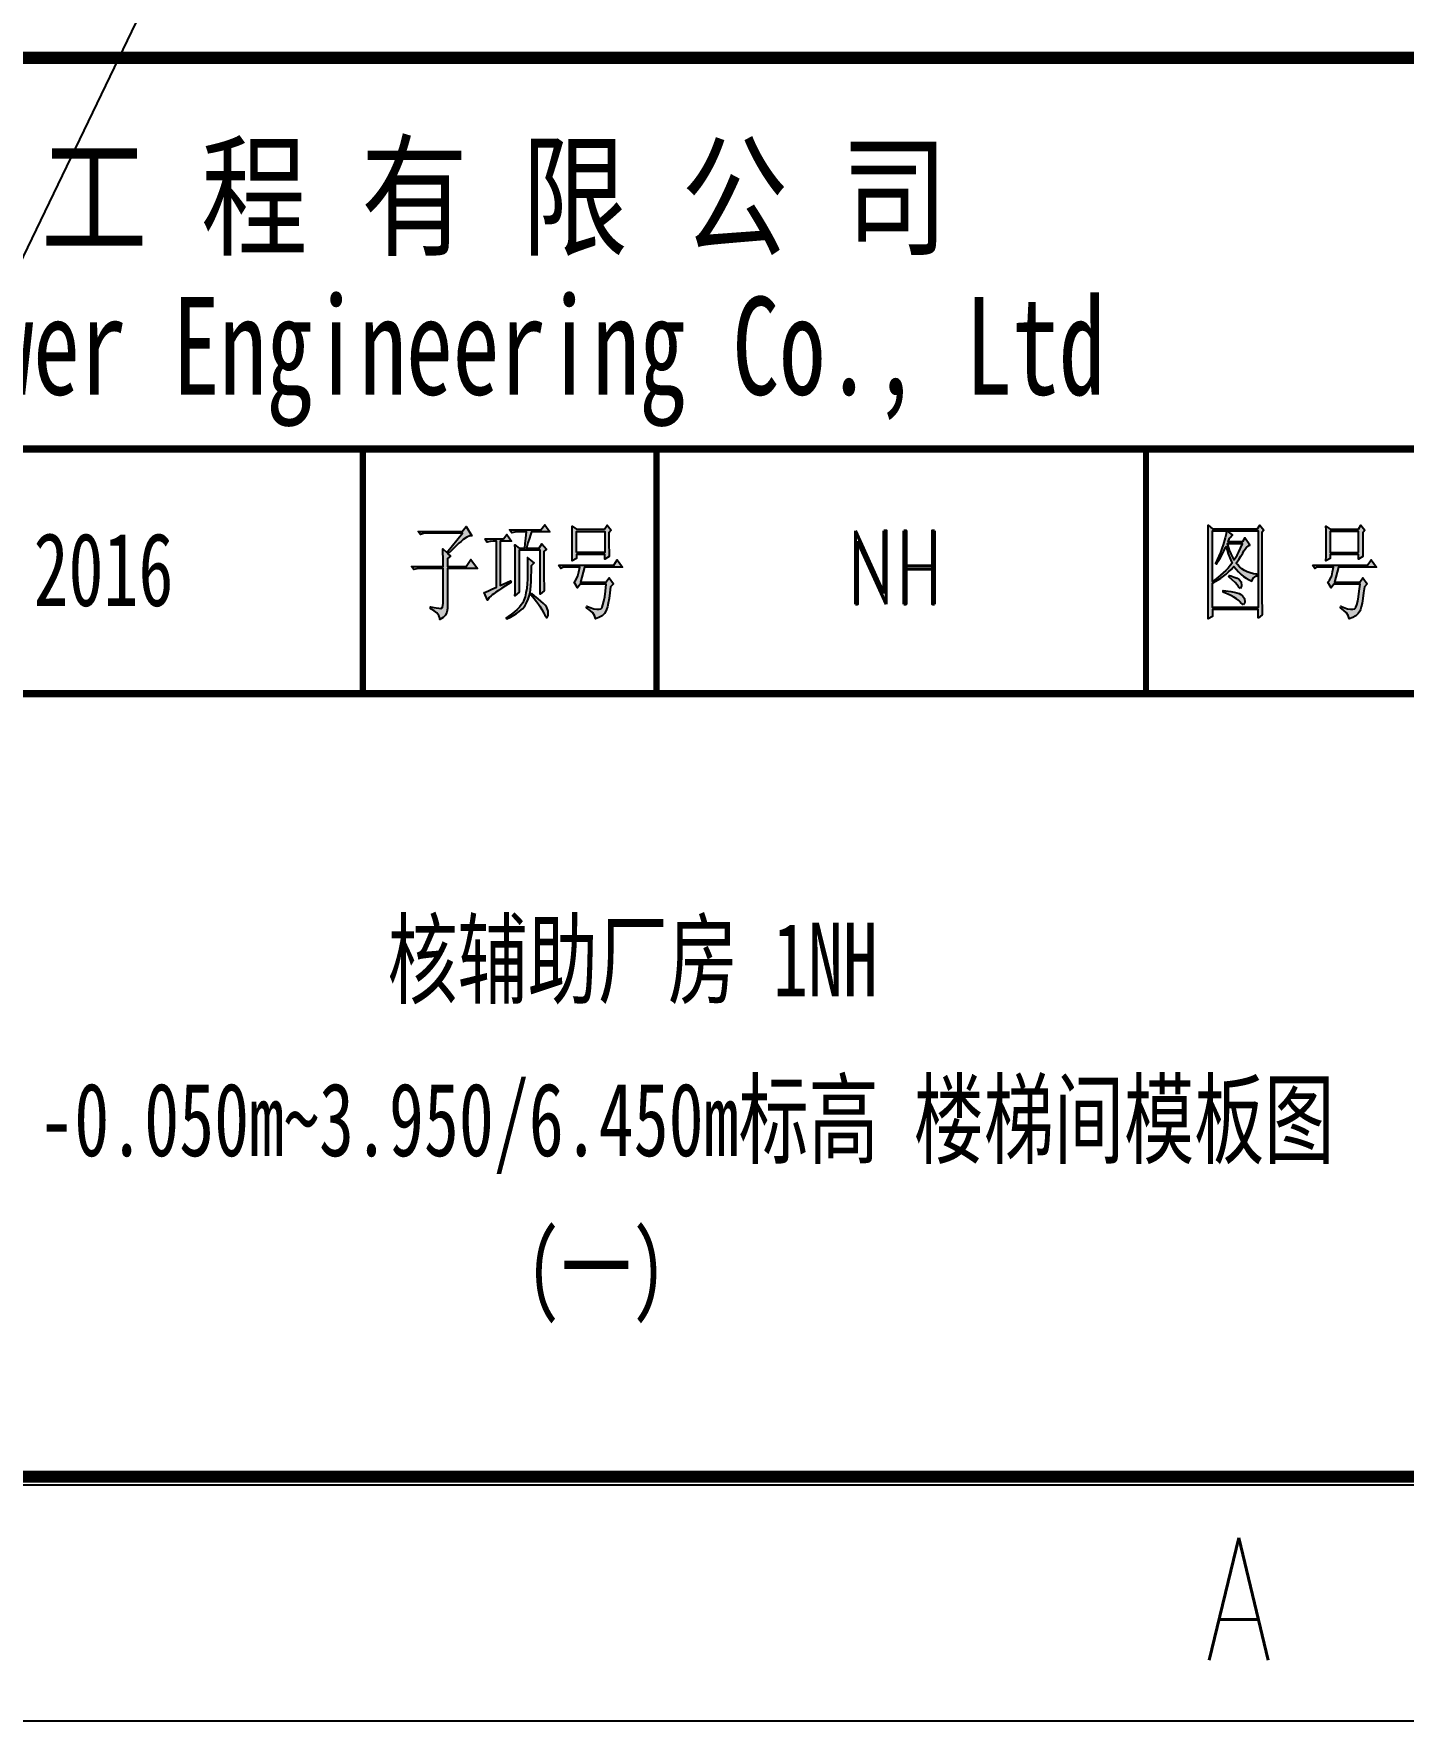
# Model space of a CAD drawing. Extents: x -383207 to 558143, y -95136 to 11777.
# Drawn here: x 506967 to 509764, y -90676 to -87227 of the extents above; entities that cross this region are included whole.
import ezdxf
from ezdxf.enums import TextEntityAlignment as Align

# ---------------------------------------------------------------- set-up
doc = ezdxf.new("R2010")
doc.units = 0
doc.linetypes.add('CONTINOUS', pattern=[0])
doc.layers.get('0').update_dxf_attribs({"linetype": 'CONTINUOUS'})
for name, color, linetype in [('1', 7, 'CONTINUOUS'), ('TK', 4, 'CONTINUOUS'), ('图框', 4, 'CONTINOUS')]:
    doc.layers.add(name, color=color, linetype=linetype)
doc.styles.add('HZ', font='TXT.shx', dxfattribs={"width": 0.7, "bigfont": 'hz.shx'})
doc.styles.add('romand', font='romand.shx', dxfattribs={"width": 0.7, "height": 200, "bigfont": 'OCHINESE.shx'})
doc.styles.add('宋体', font='', dxfattribs={"width": 0.7})
doc.styles.get('宋体').set_extended_font_data('SimSun')

msp = doc.modelspace()

# ---------------------------------------------------------------- hatches: boundary and pattern name
at = {"layer": '1'}
h = msp.add_hatch(color=2, dxfattribs=at)
h.paths.add_polyline_path([(507811.6, -88402.1), (507811.6, -88320), (507872.8, -88320), (507859.3, -88301.8), (507850.1, -88316), (507811.6, -88316), (507811.6, -88300.1), (507818, -88295.1), (507812.8, -88290.1), (507819, -88284), (507824.7, -88278.5), (507830.1, -88273.3), (507835.1, -88268.8), (507839.9, -88264.8), (507844.1, -88261), (507851.5, -88256), (507857.4, -88253.6), (507861.7, -88253.4), (507850.1, -88234.2), (507841.8, -88244.4), (507752.1, -88244.4), (507756.9, -88251), (507762.6, -88249.1), (507768.5, -88248.4), (507842.5, -88248.4), (507810.5, -88287.5), (507802.2, -88280.2), (507802.9, -88306.5), (507802.9, -88316), (507738.6, -88316), (507743.3, -88322.6), (507749.3, -88320.7), (507755, -88320), (507802.9, -88320), (507802.9, -88390.9), (507801.4, -88399.7), (507798.1, -88401.8), (507794.1, -88401.4), (507788.4, -88400.7), (507780.8, -88399.2), (507777.3, -88398.5), (507777.3, -88402.6), (507784.6, -88406.6), (507790.3, -88411.1), (507794.1, -88416.3), (507796.2, -88421.8), (507796.5, -88424.4), (507802.9, -88420.6), (507807.6, -88415.6), (507810.5, -88409.4)])
h.paths.add_polyline_path([(507958, -88282.6), (508000.9, -88282.6), (508000.9, -88372.7), (508009.2, -88366), (508009, -88356.8), (508008.5, -88339.2), (508008.5, -88285.9), (508013.9, -88280.9), (508004.5, -88270.2), (507999.2, -88278.5), (507972.9, -88278.5), (507976.2, -88267.6), (507979.1, -88258.6), (507981.4, -88251.2), (507983.3, -88245.6), (507983.6, -88245.1), (508020.8, -88245.1), (508010.4, -88230.9), (508002.8, -88241), (507938.5, -88241), (507943.3, -88247.7), (507949.2, -88245.8), (507954.9, -88245.1), (507972.9, -88245.1), (507972.4, -88251.2), (507971.7, -88259.3), (507970.5, -88269.3), (507969.6, -88278.5), (507958.4, -88278.5), (507949.7, -88271.9), (507949.9, -88280.2), (507950.1, -88288.7), (507950.1, -88306.5), (507950.4, -88315.8), (507950.4, -88335), (507950.1, -88344.7), (507950.1, -88353.7), (507949.9, -88362.2), (507949.9, -88370.3), (507949.7, -88376), (507958, -88368.4)])
h.paths.add_polyline_path([(507930.2, -88355.8), (507939, -88350.1), (507941.6, -88348.5), (507940.4, -88345.2), (507919.3, -88355.1), (507919.3, -88264.3), (507942.8, -88264.3), (507933.3, -88251), (507926.4, -88260), (507888.5, -88260), (507893.2, -88266.7), (507898.9, -88264.8), (507904.8, -88264.3), (507911.7, -88264.3), (507911.7, -88358.4), (507902.7, -88362.7), (507895.8, -88365.8), (507890.6, -88367.9), (507887.3, -88369.1), (507886.8, -88369.4), (507893.7, -88385), (507896.8, -88379.8), (507900.8, -88376), (507902.9, -88374.3), (507906.3, -88372), (507910.5, -88368.9), (507916, -88365.1), (507922.6, -88360.8)])
h.paths.add_polyline_path([(507979.6, -88375), (507980.5, -88369.8), (507981.4, -88363.2), (507982.2, -88355.6), (507982.9, -88346.6), (507983.1, -88336.6), (507983.3, -88325.7), (507983.6, -88314.3), (507988.8, -88308.4), (507975.3, -88297.5), (507975.5, -88307), (507975.5, -88325), (507975, -88342.6), (507974.8, -88350.9), (507973.9, -88361), (507972.2, -88370.1), (507970.3, -88378.1), (507967.7, -88385.2), (507965.6, -88390.2), (507962.5, -88394.7), (507958.9, -88399.2), (507954.4, -88404), (507949, -88408.7), (507942.8, -88413.5), (507935.9, -88418.2), (507931.6, -88421.1), (507933.3, -88423.4), (507940.7, -88419.6), (507947.1, -88415.8), (507952.8, -88412), (507958, -88408.5), (507962.5, -88404.7), (507964.8, -88402.6), (507969.6, -88397.1), (507973.4, -88390.7), (507976.7, -88383.3)])
h.paths.add_polyline_path([(508002.8, -88387.1), (507996.9, -88382.2), (507989.5, -88376.2), (507984.1, -88371.7), (507982.9, -88374.3), (507988.6, -88381.7), (507993.5, -88388.1), (507997.6, -88393.5), (508000.4, -88397.6), (508004.7, -88404.4), (508008.5, -88411.3), (508010.9, -88415.8), (508014.6, -88421.1), (508017.3, -88416.1), (508017.5, -88407.5), (508014.9, -88400.2), (508013.9, -88398.5), (508011.3, -88395.4), (508007.8, -88391.6)])
h.paths.add_polyline_path([(508141.5, -88275.9), (508141.5, -88247.7), (508146, -88241.8), (508138, -88231.8), (508132.8, -88240.1), (508075.1, -88240.1), (508066.3, -88233.5), (508066.6, -88242), (508066.8, -88250.8), (508066.8, -88286.8), (508066.6, -88295.6), (508066.3, -88303.9), (508066.3, -88304.4), (508075.1, -88300.1), (508075.1, -88291.8), (508133.2, -88291.8), (508133.2, -88301), (508142, -88295.8), (508141.8, -88291.1), (508141.8, -88284.4)])
h.paths.add_polyline_path([(508075.1, -88244.4), (508133.2, -88244.4), (508133.2, -88287.5), (508075.1, -88287.5)], flags=16)
h.paths.add_polyline_path([(508092, -88317.7), (508169.5, -88317.7), (508158.8, -88302.7), (508151.5, -88313.4), (508038.8, -88313.4), (508043.6, -88320), (508048.8, -88317.7), (508082, -88317.7), (508080.1, -88327.1), (508078.2, -88335.2), (508077.3, -88337.6), (508073.5, -88344.9), (508070.4, -88348.5), (508077.3, -88360.1), (508082.7, -88352.5), (508136.3, -88352.5), (508134.7, -88366.5), (508133, -88378.1), (508131.3, -88387.4), (508129.4, -88394.7), (508127.5, -88399.5), (508125.6, -88402.3), (508125.2, -88402.6), (508121.6, -88403.7), (508116.6, -88403.7), (508110.7, -88402.6), (508103.1, -88400.2), (508096.7, -88397.6), (508096, -88400.9), (508103.1, -88405.9), (508108.6, -88411.1), (508112.1, -88416.5), (508114, -88422.2), (508114, -88423.4), (508121.1, -88420.6), (508126.4, -88417.7), (508127.5, -88416.8), (508132.3, -88412.3), (508135.6, -88407.5), (508137, -88404.2), (508138.4, -88398.8), (508140.1, -88391.4), (508141.8, -88381.7), (508143.4, -88370.1), (508145.1, -88357.5), (508150.8, -88351.8), (508142, -88339.2), (508135.6, -88348.5), (508083.7, -88348.5)])
h = msp.add_hatch(color=2, dxfattribs=at)
h.paths.add_polyline_path([(509475.8, -88388.8), (509475.8, -88246.7), (509479.3, -88241.8), (509471.3, -88231.8), (509466.5, -88239.4), (509375, -88239.4), (509365.7, -88231.8), (509366, -88241.3), (509366.2, -88250.3), (509366.2, -88407.3), (509366, -88416.1), (509365.7, -88423.4), (509374.5, -88418.4), (509374.5, -88404.2), (509467.7, -88404.2), (509467.7, -88421.8), (509476.5, -88415.1), (509476, -88406.8), (509476, -88398)])
h.paths.add_polyline_path([(509374.5, -88350.1), (509380.4, -88347.1), (509386.1, -88343.7), (509391.8, -88340.2), (509397.3, -88336.1), (509402.5, -88331.9), (509407.7, -88327.1), (509412.9, -88322.2), (509417.9, -88316.9), (509418.6, -88316), (509423.4, -88321.9), (509428.1, -88327.4), (509433.1, -88332.4), (509438.3, -88336.6), (509443.8, -88340.4), (509449.7, -88343.5), (509454.9, -88345.9), (509457.5, -88340.2), (509463, -88336.1), (509465.3, -88335.2), (509465.3, -88331.9), (509458.2, -88330.9), (509451.8, -88329.5), (509445.7, -88327.4), (509440, -88324.5), (509434.7, -88321.2), (509430, -88316.9), (509425.5, -88312.2), (509423.4, -88309.3), (509428.3, -88301.8), (509432.6, -88294.9), (509436.4, -88288.7), (509439, -88284.2), (509443.8, -88277.8), (509448.7, -88273.5), (509450.9, -88272.6), (509440.9, -88257.6), (509435.7, -88265.9), (509406.5, -88265.9), (509409.8, -88258.6), (509411, -88256.7), (509415.8, -88251.7), (509404.6, -88243.4), (509467.7, -88243.4), (509467.7, -88400.2), (509374.5, -88400.2)], flags=16)
h.paths.add_polyline_path([(509396.6, -88368.4), (509396.6, -88365.1), (509412.2, -88367.5), (509418.9, -88368.9), (509424.3, -88370.3), (509429.1, -88371.7), (509432.6, -88373.4), (509435.9, -88376), (509440, -88381.9), (509440.9, -88389.3), (509440.4, -88392.1), (509437.8, -88394.7), (509432.6, -88390.2), (509431.7, -88388.8), (509428.3, -88385.7), (509423.8, -88382.4), (509418.4, -88379.1), (509412.2, -88375.5), (509404.9, -88372)], flags=0)
h.paths.add_polyline_path([(509374.5, -88346.8), (509374.5, -88243.4), (509403.4, -88243.4), (509402.7, -88249.6), (509400.8, -88257.6), (509398, -88267.4), (509396.6, -88271.9), (509394, -88279.7), (509390.9, -88287.5), (509387.8, -88295.1), (509384.5, -88302.7), (509380.9, -88310.1), (509382.6, -88311.7), (509386.6, -88305.6), (509390.6, -88298.9), (509394.4, -88292), (509398.2, -88284.7), (509401.5, -88277.1), (509402.5, -88275.2), (509404.4, -88282.8), (509407, -88290.6), (509410.1, -88298.4), (509413.4, -88306.5), (509414.6, -88309.3), (509410.8, -88314.3), (509406.5, -88319.3), (509401.8, -88324.3), (509396.8, -88329.3), (509391.3, -88334), (509385.7, -88338.5), (509379.5, -88343.3)], flags=16)
h.paths.add_polyline_path([(509408.2, -88337.6), (509408.9, -88334.3), (509412.2, -88335.2), (509419.3, -88337.8), (509425, -88340.2), (509429.3, -88342.6), (509433.3, -88347.8), (509433.8, -88355.8), (509431.9, -88361.3), (509428.1, -88357.5), (509425, -88353.7), (509420.8, -88349), (509415.1, -88343.7)], flags=0)
h.paths.add_polyline_path([(509418.6, -88302.7), (509415.5, -88297.3), (509412.2, -88290.6), (509409.1, -88282.8), (509405.8, -88273.5), (509404.6, -88270.2), (509435.7, -88270.2), (509432.1, -88278.5), (509428.3, -88286.1), (509424.8, -88293), (509421, -88299.4)], flags=16)
h.paths.add_polyline_path([(509681.6, -88275.9), (509681.6, -88247.7), (509686.1, -88241.8), (509678.1, -88231.8), (509672.9, -88240.1), (509615.2, -88240.1), (509606.4, -88233.5), (509606.7, -88242), (509606.9, -88250.8), (509606.9, -88286.8), (509606.7, -88295.6), (509606.4, -88303.9), (509606.4, -88304.4), (509615.2, -88300.1), (509615.2, -88291.8), (509673.3, -88291.8), (509673.3, -88301), (509682.1, -88295.8), (509681.9, -88291.1), (509681.9, -88284.4)])
h.paths.add_polyline_path([(509615.2, -88244.4), (509673.3, -88244.4), (509673.3, -88287.5), (509615.2, -88287.5)], flags=16)
h.paths.add_polyline_path([(509632.1, -88317.7), (509709.6, -88317.7), (509699.2, -88302.7), (509691.6, -88313.4), (509578.9, -88313.4), (509583.7, -88320), (509588.9, -88317.7), (509622.1, -88317.7), (509620.2, -88327.1), (509618.3, -88335.2), (509617.4, -88337.6), (509613.6, -88344.9), (509610.5, -88348.5), (509617.4, -88360.1), (509622.8, -88352.5), (509676.4, -88352.5), (509674.7, -88366.5), (509673.1, -88378.1), (509671.4, -88387.4), (509669.5, -88394.7), (509667.6, -88399.5), (509665.7, -88402.4), (509661.7, -88403.7), (509656.7, -88403.7), (509650.8, -88402.6), (509643.2, -88400.2), (509636.8, -88397.6), (509636.1, -88400.9), (509643.2, -88405.9), (509648.7, -88411.1), (509652.2, -88416.5), (509654.1, -88422.2), (509654.1, -88423.4), (509661.2, -88420.6), (509666.4, -88417.7), (509667.6, -88416.8), (509672.4, -88412.3), (509675.7, -88407.5), (509677.1, -88404.2), (509678.5, -88398.8), (509680.2, -88391.4), (509681.9, -88381.7), (509683.5, -88370.1), (509685.2, -88357.5), (509690.9, -88351.8), (509682.1, -88339.2), (509675.7, -88348.5), (509624, -88348.5)])

# ---------------------------------------------------------------- linework, layer by layer
at = {"elevation": 0}
msp.add_lwpolyline([(470396.9, -60976.4), (512446.9, -60976.4), (512446.9, -90676.4), (470396.9, -90676.4)], close=True, dxfattribs=at)
msp.add_lwpolyline([(508620.5, -84202.5), (506803, -80428.4), (502719, -79496.2), (499443.9, -82108), (499443.9, -86297), (502719, -88908.8), (506803, -87976.7)], close=True)
at = {"layer": '1', "color": 2}
for p, q in [((511938.9, -90176.4, 0), (502938.9, -90176.4, 0)), ((511938.9, -90176.4, 0), (502938.9, -90176.4, 0)), ((511929, -90193.7, 0), (502929, -90193.7, 0)), ((511929, -90193.7, 0), (502929, -90193.7, 0))]:
    msp.add_line(p, q, dxfattribs=at)
at = {"layer": '1', "color": 2, "const_width": 25, "elevation": 0}
for points in [[(502938.9, -90176.4), (511938.9, -90176.4), (511938.9, -83588.2), (502938.9, -83588.2)], [(502938.9, -87276.4), (511938.9, -87276.4), (511938.9, -90176.4), (502938.9, -90176.4)]]:
    msp.add_lwpolyline(points, close=True, dxfattribs=at)
at = {"layer": '1', "color": 2, "elevation": 0}
for points, const_width in [([(502938.9, -88076.4), (511938.9, -88076.4)], 15), ([(507638.9, -88076.4), (507638.9, -88576.4)], 12.5), ([(508238.9, -88076.4), (508238.9, -88576.4)], 12.5), ([(509238.9, -88076.4), (509238.9, -88576.4)], 12.5), ([(506038.9, -88576.4), (511938.9, -88576.4)], 15)]:
    msp.add_lwpolyline(points, dxfattribs=dict(at, const_width=const_width))
for points in [[(507844.1, -88261), (507839.9, -88264.8), (507835.1, -88268.8), (507830.1, -88273.3), (507824.7, -88278.5), (507819, -88284), (507812.8, -88290.1), (507818, -88295.1), (507811.6, -88300.1), (507811.6, -88316), (507850.1, -88316), (507859.3, -88301.8), (507872.8, -88320), (507811.6, -88320), (507811.6, -88402.1), (507810.5, -88409.4), (507807.6, -88415.6), (507802.9, -88420.6), (507796.5, -88424.4), (507796.2, -88421.8), (507794.1, -88416.3), (507790.3, -88411.1), (507784.6, -88406.6), (507777.3, -88402.6), (507777.3, -88398.5), (507780.8, -88399.2), (507788.4, -88400.7), (507794.1, -88401.4), (507798.1, -88401.8), (507801.4, -88399.7), (507802.9, -88390.9), (507802.9, -88320), (507755, -88320), (507749.3, -88320.7), (507743.3, -88322.6), (507738.6, -88316), (507802.9, -88316), (507802.9, -88306.5), (507802.2, -88280.2), (507810.5, -88287.5), (507842.5, -88248.4), (507768.5, -88248.4), (507762.6, -88249.1), (507756.9, -88251), (507752.1, -88244.4), (507841.8, -88244.4), (507850.1, -88234.2), (507861.7, -88253.4), (507857.4, -88253.6), (507851.5, -88256)], [(507900.8, -88376), (507896.8, -88379.8), (507893.7, -88385), (507886.8, -88369.4), (507887.3, -88369.1), (507890.6, -88367.9), (507895.8, -88365.8), (507902.7, -88362.7), (507911.7, -88358.4), (507911.7, -88264.3), (507904.8, -88264.3), (507898.9, -88264.8), (507893.2, -88266.7), (507888.5, -88260), (507926.4, -88260), (507933.3, -88251), (507942.8, -88264.3), (507919.3, -88264.3), (507919.3, -88355.1), (507940.4, -88345.2), (507941.6, -88348.5), (507939, -88350.1), (507930.2, -88355.8), (507922.6, -88360.8), (507916, -88365.1), (507910.5, -88368.9), (507906.3, -88372), (507902.9, -88374.3)], [(507949.9, -88362.2), (507950.1, -88353.7), (507950.1, -88344.7), (507950.4, -88335), (507950.4, -88315.8), (507950.1, -88306.5), (507950.1, -88288.7), (507949.9, -88280.2), (507949.7, -88271.9), (507958.4, -88278.5), (507969.6, -88278.5), (507970.5, -88269.3), (507971.7, -88259.3), (507972.4, -88251.2), (507972.9, -88245.1), (507954.9, -88245.1), (507949.2, -88245.8), (507943.3, -88247.7), (507938.5, -88241), (508002.8, -88241), (508010.4, -88230.9), (508020.8, -88245.1), (507983.6, -88245.1), (507983.3, -88245.6), (507981.4, -88251.2), (507979.1, -88258.6), (507976.2, -88267.6), (507972.9, -88278.5), (507999.2, -88278.5), (508004.5, -88270.2), (508013.9, -88280.9), (508008.5, -88285.9), (508008.5, -88339.2), (508009, -88356.8), (508009.2, -88366), (508000.9, -88372.7), (508000.9, -88282.6), (507958, -88282.6), (507958, -88368.4), (507949.7, -88376), (507949.9, -88370.3)], [(508132.8, -88240.1), (508138, -88231.8), (508146, -88241.8), (508141.5, -88247.7), (508141.5, -88275.9), (508141.8, -88284.4), (508141.8, -88291.1), (508142, -88295.8), (508133.2, -88301), (508133.2, -88291.8), (508075.1, -88291.8), (508075.1, -88300.1), (508066.3, -88304.4), (508066.3, -88303.9), (508066.6, -88295.6), (508066.8, -88286.8), (508066.8, -88250.8), (508066.6, -88242), (508066.3, -88233.5), (508075.1, -88240.1)], [(508075.1, -88287.5), (508075.1, -88244.4), (508133.2, -88244.4), (508133.2, -88287.5)], [(509467.7, -88421.8), (509467.7, -88404.2), (509374.5, -88404.2), (509374.5, -88418.4), (509365.7, -88423.4), (509366, -88416.1), (509366.2, -88407.3), (509366.2, -88250.3), (509366, -88241.3), (509365.7, -88231.8), (509375, -88239.4), (509466.5, -88239.4), (509471.3, -88231.8), (509479.3, -88241.8), (509475.8, -88246.7), (509475.8, -88388.8), (509476, -88398), (509476, -88406.8), (509476.5, -88415.1)], [(509438.3, -88336.6), (509443.8, -88340.4), (509449.7, -88343.5), (509454.9, -88345.9), (509457.5, -88340.2), (509463, -88336.1), (509465.3, -88335.2), (509465.3, -88331.9), (509458.2, -88330.9), (509451.8, -88329.5), (509445.7, -88327.4), (509440, -88324.5), (509434.7, -88321.2), (509430, -88316.9), (509425.5, -88312.2), (509423.4, -88309.3), (509428.3, -88301.8), (509432.6, -88294.9), (509436.4, -88288.7), (509439, -88284.2), (509443.8, -88277.8), (509448.7, -88273.5), (509450.9, -88272.6), (509440.9, -88257.6), (509435.7, -88265.9), (509406.5, -88265.9), (509409.8, -88258.6), (509411, -88256.7), (509415.8, -88251.7), (509404.6, -88243.4), (509467.7, -88243.4), (509467.7, -88400.2), (509374.5, -88400.2), (509374.5, -88350.1), (509380.4, -88347.1), (509386.1, -88343.7), (509391.8, -88340.2), (509397.3, -88336.1), (509402.5, -88331.9), (509407.7, -88327.1), (509412.9, -88322.2), (509417.9, -88316.9), (509418.6, -88316), (509423.4, -88321.9), (509428.1, -88327.4), (509433.1, -88332.4)], [(509404.4, -88282.8), (509407, -88290.6), (509410.1, -88298.4), (509413.4, -88306.5), (509414.6, -88309.3), (509410.8, -88314.3), (509406.5, -88319.3), (509401.8, -88324.3), (509396.8, -88329.3), (509391.3, -88334), (509385.7, -88338.5), (509379.5, -88343.3), (509374.5, -88346.8), (509374.5, -88243.4), (509403.4, -88243.4), (509402.7, -88249.6), (509400.8, -88257.6), (509398, -88267.4), (509396.6, -88271.9), (509394, -88279.7), (509390.9, -88287.5), (509387.8, -88295.1), (509384.5, -88302.7), (509380.9, -88310.1), (509382.6, -88311.7), (509386.6, -88305.6), (509390.6, -88298.9), (509394.4, -88292), (509398.2, -88284.7), (509401.5, -88277.1), (509402.5, -88275.2)], [(509672.9, -88240.1), (509678.1, -88231.8), (509686.1, -88241.8), (509681.6, -88247.7), (509681.6, -88275.9), (509681.9, -88284.4), (509681.9, -88291.1), (509682.1, -88295.8), (509673.3, -88301), (509673.3, -88291.8), (509615.2, -88291.8), (509615.2, -88300.1), (509606.4, -88304.4), (509606.4, -88303.9), (509606.7, -88295.6), (509606.9, -88286.8), (509606.9, -88250.8), (509606.7, -88242), (509606.4, -88233.5), (509615.2, -88240.1)], [(509673.3, -88287.5), (509673.3, -88244.4), (509615.2, -88244.4), (509615.2, -88287.5)], [(509421, -88299.4), (509424.8, -88293), (509428.3, -88286.1), (509432.1, -88278.5), (509435.7, -88270.2), (509404.6, -88270.2), (509405.8, -88273.5), (509409.1, -88282.8), (509412.2, -88290.6), (509415.5, -88297.3), (509418.6, -88302.7)], [(507964.8, -88402.6), (507969.6, -88397.1), (507973.4, -88390.7), (507976.7, -88383.3), (507979.6, -88375), (507980.5, -88369.8), (507981.4, -88363.2), (507982.2, -88355.6), (507982.9, -88346.6), (507983.1, -88336.6), (507983.3, -88325.7), (507983.6, -88314.3), (507988.8, -88308.4), (507975.3, -88297.5), (507975.5, -88307), (507975.5, -88325), (507975, -88342.6), (507974.8, -88350.9), (507973.9, -88361), (507972.2, -88370.1), (507970.3, -88378.1), (507967.7, -88385.2), (507965.6, -88390.2), (507962.5, -88394.7), (507958.9, -88399.2), (507954.4, -88404), (507949, -88408.7), (507942.8, -88413.5), (507935.9, -88418.2), (507931.6, -88421.1), (507933.3, -88423.4), (507940.7, -88419.6), (507947.1, -88415.8), (507952.8, -88412), (507958, -88408.5), (507962.5, -88404.7)], [(508038.8, -88313.4), (508151.5, -88313.4), (508158.8, -88302.7), (508169.5, -88317.7), (508092, -88317.7), (508083.7, -88348.5), (508135.6, -88348.5), (508142, -88339.2), (508150.8, -88351.8), (508145.1, -88357.5), (508143.4, -88370.1), (508141.8, -88381.7), (508140.1, -88391.4), (508138.4, -88398.8), (508137, -88404.2), (508135.6, -88407.5), (508132.3, -88412.3), (508127.5, -88416.8), (508126.4, -88417.7), (508121.1, -88420.6), (508114, -88423.4), (508114, -88422.2), (508112.1, -88416.5), (508108.6, -88411.1), (508103.1, -88405.9), (508096, -88400.9), (508096.7, -88397.6), (508103.1, -88400.2), (508110.7, -88402.6), (508116.6, -88403.7), (508121.6, -88403.7), (508125.2, -88402.6), (508125.6, -88402.3), (508127.5, -88399.5), (508129.4, -88394.7), (508131.3, -88387.4), (508133, -88378.1), (508134.7, -88366.5), (508136.3, -88352.5), (508082.7, -88352.5), (508077.3, -88360.1), (508070.4, -88348.5), (508073.5, -88344.9), (508077.3, -88337.6), (508078.2, -88335.2), (508080.1, -88327.1), (508082, -88317.7), (508048.8, -88317.7), (508043.6, -88320)], [(509578.9, -88313.4), (509691.6, -88313.4), (509699.2, -88302.7), (509709.6, -88317.7), (509632.1, -88317.7), (509624, -88348.5), (509675.7, -88348.5), (509682.1, -88339.2), (509690.9, -88351.8), (509685.2, -88357.5), (509683.5, -88370.1), (509681.9, -88381.7), (509680.2, -88391.4), (509678.5, -88398.8), (509677.1, -88404.2), (509675.7, -88407.5), (509672.4, -88412.3), (509667.6, -88416.8), (509666.4, -88417.7), (509661.2, -88420.6), (509654.1, -88423.4), (509654.1, -88422.2), (509652.2, -88416.5), (509648.7, -88411.1), (509643.2, -88405.9), (509636.1, -88400.9), (509636.8, -88397.6), (509643.2, -88400.2), (509650.8, -88402.6), (509656.7, -88403.7), (509661.7, -88403.7), (509665.3, -88402.6), (509665.7, -88402.3), (509667.6, -88399.5), (509669.5, -88394.7), (509671.4, -88387.4), (509673.1, -88378.1), (509674.7, -88366.5), (509676.4, -88352.5), (509622.8, -88352.5), (509617.4, -88360.1), (509610.5, -88348.5), (509613.6, -88344.9), (509617.4, -88337.6), (509618.3, -88335.2), (509620.2, -88327.1), (509622.1, -88317.7), (509588.9, -88317.7), (509583.7, -88320)], [(509431.9, -88361.3), (509428.1, -88357.5), (509425, -88353.7), (509420.8, -88349), (509415.1, -88343.7), (509408.2, -88337.6), (509408.9, -88334.3), (509412.2, -88335.2), (509419.3, -88337.8), (509425, -88340.2), (509429.3, -88342.6), (509433.3, -88347.8), (509433.8, -88355.8)], [(507993.5, -88388.1), (507997.6, -88393.5), (508000.4, -88397.6), (508004.7, -88404.4), (508008.5, -88411.3), (508010.9, -88415.8), (508014.6, -88421.1), (508017.3, -88416.1), (508017.3, -88415.8), (508017.5, -88407.5), (508014.9, -88400.2), (508013.9, -88398.5), (508011.3, -88395.4), (508007.8, -88391.6), (508002.8, -88387.1), (507996.9, -88382.2), (507989.5, -88376.2), (507984.1, -88371.7), (507982.9, -88374.3), (507988.6, -88381.7)], [(509437.8, -88394.7), (509432.6, -88390.2), (509431.7, -88388.8), (509428.3, -88385.7), (509423.8, -88382.4), (509418.4, -88379.1), (509412.2, -88375.5), (509404.9, -88372), (509396.6, -88368.4), (509396.6, -88365.1), (509412.2, -88367.5), (509418.9, -88368.9), (509424.3, -88370.3), (509429.1, -88371.7), (509432.6, -88373.4), (509435.9, -88376), (509440, -88381.9), (509440.9, -88389.3), (509440.4, -88392.1)]]:
    msp.add_lwpolyline(points, close=True, dxfattribs=at)
at = {"layer": '图框', "color": 1}
msp.add_line((511946.9, -90176.4, 0), (471646.9, -90176.4, 0), dxfattribs=at)
at = {"layer": '图框', "color": 2}
for p, q in [((511938.9, -90176.4, 0), (502938.9, -90176.4, 0)), ((511929, -90193.7, 0), (502929, -90193.7, 0))]:
    msp.add_line(p, q, dxfattribs=at)
at = {"layer": '图框'}
msp.add_line((512446.9, -90676.4, 0), (470396.9, -90676.4, 0), dxfattribs=at)

# ---------------------------------------------------------------- texts
at = {"color": 2, "linetype": 'Continuous', "insert": (507109, -88323.2, 0), "char_height": 150, "attachment_point": 5, "style": '宋体'}
msp.add_mtext_dynamic_manual_height_columns('2016', width=865.439, gutter_width=50, heights=[0], dxfattribs=at)
at = {"layer": '1', "color": 2, "style": '宋体'}
for s, width, p in [('中 国 核 电 工 程 有 限 公 司', 0.8, (505672.7, -87659.9, 0)), ('China Nuclear Power Engineering Co., Ltd', 0.7, (505346.3, -87965.1, 0))]:
    msp.add_text(s, height=200, dxfattribs=dict(at, width=width)).set_placement(p)
at = {"layer": 'TK', "color": 2, "style": 'romand', "width": 0.7}
msp.add_text('NH', height=150, dxfattribs=at).set_placement((508627.1, -88393.1, 0))
at = {"layer": 'TK', "color": 1, "style": '宋体', "width": 0.7}
for s, p in [('核辅助厂房 1NH ', (507689.3, -89194.5, 0)), ('-0.050m~3.950/6.450m标高 楼梯间模板图', (506977.9, -89521.3, 0)), ('(一)', (507972.6, -89823.1, 0))]:
    msp.add_text(s, height=150, dxfattribs=at).set_placement(p)
at = {"layer": '图框', "style": 'HZ', "width": 0.7}
msp.add_text('A', height=250, dxfattribs=at).set_placement((509428.2, -90551.4, 0), align=Align.CENTER)

doc.saveas('drawing.dxf')
